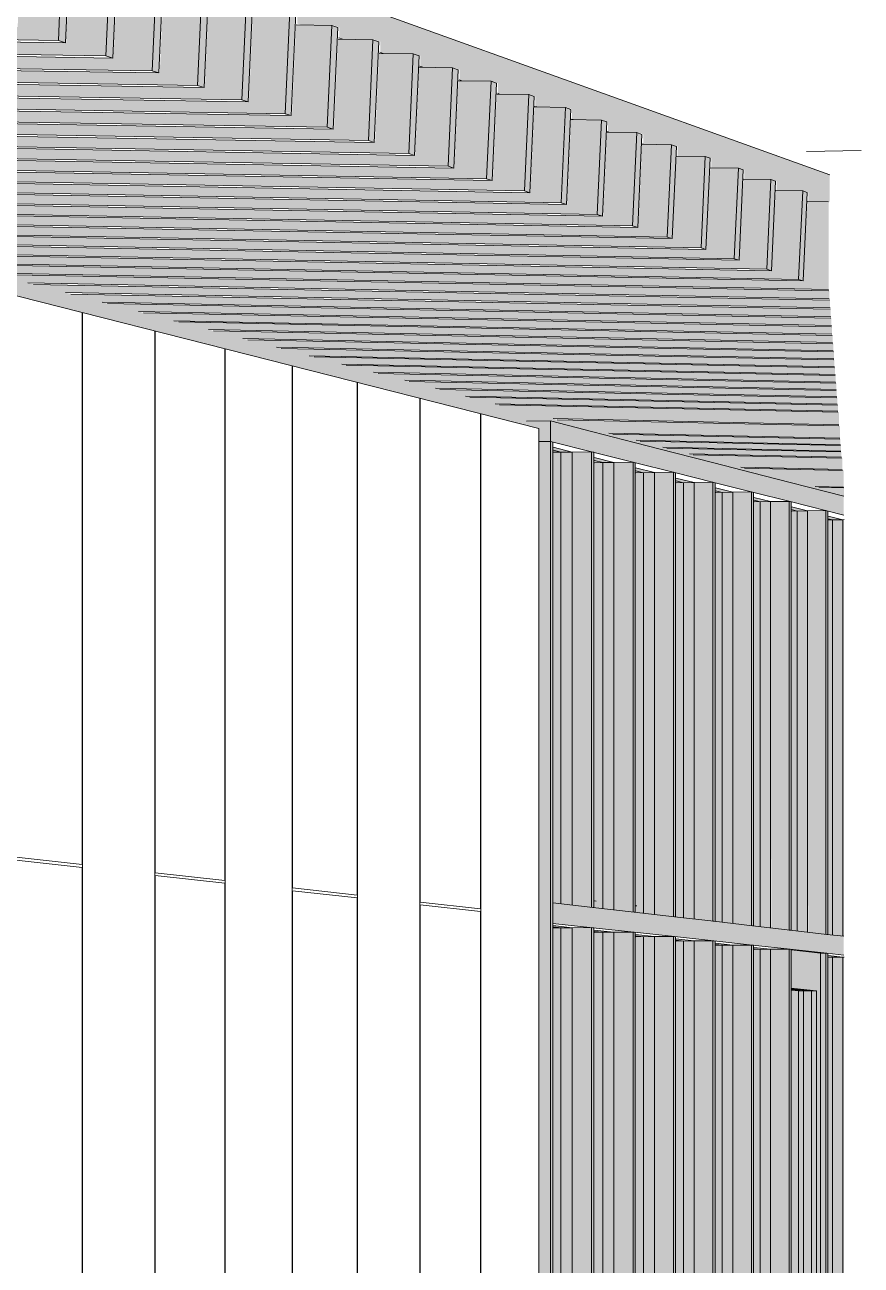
# Model space of a CAD drawing. Header units: inches. Extents: x 30681 to 92461, y -36095 to 66.
# Drawn here: x 30682.3444 to 30682.384, y 60.0014 to 60.0601 of the extents above; entities that cross this region are included whole.
import ezdxf

# ---------------------------------------------------------------- set-up
doc = ezdxf.new("R2010")
doc.units = ezdxf.units.IN
doc.header["$MEASUREMENT"] = 0
for name, color, linetype, lineweight in [('A-CLNG', 13, 'Continuous', 13), ('A-DOOR', 31, 'Continuous', 13), ('A-GLAZ-CURT', 52, 'Continuous', 9), ('A-GLAZ-CWMG', 51, 'Continuous', 9), ('A-ROOF', 132, 'Continuous', 13), ('A-WALL-PATT', 111, 'Continuous', 13), ('L-SITE-WALL', 31, 'Continuous', 13), ('S-BEAM', 12, 'Continuous', 9)]:
    doc.layers.add(name, color=color, linetype=linetype, lineweight=lineweight)

# ---------------------------------------------------------------- blocks, each defined once
blk = doc.blocks.new('FP_4-Entrance - Clinic')
at = {"layer": 'A-WALL-PATT', "lineweight": 9}
for p, q in [((30682.347095, 60.020345), (30682.347095, 60.046503)), ((30682.347113, 59.993634), (30682.347113, 60.046498)), ((30682.350535, 59.993753), (30682.350535, 60.045628)), ((30682.350553, 60.01996), (30682.350553, 60.045623)), ((30682.353849, 60.019593), (30682.353849, 60.044785)), ((30682.353866, 59.993869), (30682.353866, 60.04478)), ((30682.357042, 59.99398), (30682.357042, 60.043972)), ((30682.357059, 60.019236), (30682.357059, 60.043968)), ((30682.360122, 60.018895), (30682.360122, 60.043189)), ((30682.360138, 59.994088), (30682.360138, 60.043185)), ((30682.363094, 59.994191), (30682.363094, 60.042433)), ((30682.363109, 60.018563), (30682.363109, 60.042429)), ((30682.365964, 60.018245), (30682.365964, 60.041703)), ((30682.365978, 59.994291), (30682.365978, 60.041699)), ((30682.347095, 60.020345), (30682.343538, 60.020741)), ((30682.347095, 60.020207), (30682.343538, 60.0206)), ((30682.347095, 59.966922), (30682.347095, 60.020207)), ((30682.353849, 60.019593), (30682.350553, 60.01996)), ((30682.350553, 59.967548), (30682.350553, 60.019824)), ((30682.353849, 60.01946), (30682.350553, 60.019824)), ((30682.353849, 59.968144), (30682.353849, 60.01946)), ((30682.360122, 60.018895), (30682.357059, 60.019236)), ((30682.357059, 59.968725), (30682.357059, 60.019105)), ((30682.360122, 60.018767), (30682.357059, 60.019105)), ((30682.360122, 59.969279), (30682.360122, 60.018767)), ((30682.365964, 60.018245), (30682.363109, 60.018563)), ((30682.363109, 59.96982), (30682.363109, 60.018437)), ((30682.365964, 60.018121), (30682.363109, 60.018437)), ((30682.365964, 59.970336), (30682.365964, 60.018121))]:
    blk.add_line(p, q, dxfattribs=at)

msp = doc.modelspace()

# ---------------------------------------------------------------- hatches: boundary and pattern name
at = {"layer": 'A-CLNG'}
msp.add_hatch(color=256, dxfattribs=at).paths.add_polyline_path([(30682.383194, 60.037793), (30682.383194, 60.038193), (30682.381989, 60.038219), (30682.381823, 60.038262), (30682.381823, 60.039056), (30682.378477, 60.039127), (30682.378303, 60.039172), (30682.378303, 60.039708), (30682.376042, 60.039756), (30682.375862, 60.039822), (30682.375862, 60.040056), (30682.374795, 60.040078), (30682.374612, 60.040125), (30682.374612, 60.040383), (30682.373527, 60.040406), (30682.373342, 60.040454), (30682.373342, 60.040716), (30682.372239, 60.040739), (30682.37205, 60.040787), (30682.37205, 60.041371), (30682.369594, 60.041422), (30682.369402, 60.041472), (30682.369402, 60.042076), (30682.366865, 60.042127), (30682.366663, 60.042179), (30682.366663, 60.042465), (30682.365408, 60.042504), (30682.365259, 60.042542), (30682.365259, 60.042833), (30682.364039, 60.042857), (30682.36383, 60.042911), (30682.36383, 60.043208), (30682.362588, 60.043232), (30682.362376, 60.043294), (30682.362376, 60.043589), (30682.361113, 60.043613), (30682.360896, 60.043689), (30682.360896, 60.043977), (30682.35961, 60.044001), (30682.35939, 60.044091), (30682.35939, 60.044371), (30682.358081, 60.044397), (30682.357857, 60.044454), (30682.357857, 60.044773), (30682.356522, 60.044799), (30682.356296, 60.044858), (30682.356296, 60.045183), (30682.354939, 60.045208), (30682.354707, 60.045268), (30682.354707, 60.0456), (30682.353324, 60.045626), (30682.353088, 60.045687), (30682.353088, 60.046024), (30682.35168, 60.046051), (30682.351439, 60.046113), (30682.351439, 60.046457), (30682.350004, 60.046483), (30682.349759, 60.046547), (30682.349759, 60.046898), (30682.348297, 60.046925), (30682.348046, 60.046989), (30682.348046, 60.047347), (30682.346557, 60.047374), (30682.346302, 60.04744), (30682.346302, 60.047805), (30682.344783, 60.047832), (30682.344523, 60.0479), (30682.344523, 60.048272), (30682.342975, 60.0483), (30682.342709, 60.048368), (30682.342709, 60.048748), (30682.34113, 60.048776), (30682.34086, 60.048846), (30682.34086, 60.049234), (30682.33925, 60.049262), (30682.338974, 60.049333), (30682.338974, 60.04973), (30682.337331, 60.049758), (30682.337049, 60.049831), (30682.337049, 60.050235), (30682.335373, 60.050264), (30682.335086, 60.050338), (30682.335086, 60.050751), (30682.333375, 60.05078), (30682.333082, 60.050856), (30682.333082, 60.051278), (30682.331336, 60.051307), (30682.331036, 60.051384), (30682.331036, 60.051816), (30682.329254, 60.051845), (30682.328948, 60.051924), (30682.328948, 60.052365), (30682.327108, 60.052399), (30682.326815, 60.052475), (30682.326815, 60.052926), (30682.324956, 60.052955), (30682.324637, 60.053038), (30682.324637, 60.053499), (30682.322737, 60.053529), (30682.322411, 60.053613), (30682.322411, 60.054084), (30682.320469, 60.054115), (30682.320136, 60.054201), (30682.320136, 60.054683), (30682.318152, 60.054713), (30682.317811, 60.054801), (30682.317811, 60.055295), (30682.315782, 60.055326), (30682.315434, 60.055415), (30682.315434, 60.055921), (30682.313359, 60.055952), (30682.313003, 60.056044), (30682.313003, 60.056561), (30682.310877, 60.056593), (30682.310516, 60.056686), (30682.310516, 60.057216), (30682.308258, 60.05727), (30682.307972, 60.057344), (30682.307972, 60.057887), (30682.305749, 60.057918), (30682.305368, 60.058016), (30682.305368, 60.058573), (30682.303092, 60.058604), (30682.302702, 60.058705), (30682.302702, 60.059276), (30682.300372, 60.059307), (30682.299972, 60.059411), (30682.299972, 60.059996), (30682.297585, 60.060027), (30682.297175, 60.060146), (30682.297175, 60.060734), (30682.29473, 60.060765), (30682.29431, 60.060873), (30682.29431, 60.06149), (30682.291804, 60.061521), (30682.291373, 60.061632), (30682.291373, 60.062265), (30682.288804, 60.062296), (30682.288362, 60.06241), (30682.288362, 60.06306), (30682.285609, 60.063121), (30682.285274, 60.063208), (30682.285274, 60.063875), (30682.282571, 60.063906), (30682.282106, 60.064051), (30682.282106, 60.064712), (30682.279332, 60.064743), (30682.278856, 60.064866), (30682.278856, 60.065571), (30682.276008, 60.065602), (30682.275518, 60.065729), (30682.275518, 60.066454), (30682.272594, 60.066484), (30682.272091, 60.066614), (30682.272091, 60.06736), (30682.269087, 60.06739), (30682.26857, 60.067524), (30682.26857, 60.068292), (30682.265483, 60.068322), (30682.264951, 60.068459), (30682.264951, 60.069249), (30682.261981, 60.069277), (30682.261981, 60.069015), (30682.273103, 60.06615), (30682.273103, 60.065297), (30682.323858, 60.052394), (30682.323858, 60.052673), (30682.3253, 60.052705), (30682.328382, 60.051911), (30682.328382, 60.051267), (30682.368151, 60.04115), (30682.368151, 60.041351), (30682.369402, 60.041345), (30682.38239, 60.037999)], flags=0)
at = {"layer": 'A-DOOR'}
for points in [[(30682.380685, 59.973744), (30682.382077, 59.973995), (30682.382077, 60.016144), (30682.380685, 60.016297), (30682.380685, 60.014486), (30682.381887, 60.014369), (30682.381887, 59.975752), (30682.380685, 59.975555), (30682.380685, 59.973766)], [(30682.38164, 59.975754), (30682.38164, 60.014368), (30682.381024, 60.014364), (30682.381024, 59.97576)], [(30682.381887, 59.975752), (30682.381887, 60.014369), (30682.38164, 60.014364), (30682.38164, 59.975754)]]:
    msp.add_hatch(color=256, dxfattribs=at).paths.add_polyline_path(points, flags=0)
at = {"layer": 'A-DOOR', "transparency": 33554496}
msp.add_hatch(color=256, dxfattribs=at).paths.add_polyline_path([(30682.38069, 59.975599), (30682.38164, 59.975754), (30682.381626, 60.014369), (30682.38069, 60.01446), (30682.38069, 59.975753)], flags=0)
at = {"layer": 'A-GLAZ-CURT', "transparency": 33554458}
for points in [[(30682.370304, 60.018433), (30682.370303, 60.03989), (30682.369413, 60.040113), (30682.369413, 60.018536), (30682.369849, 60.018486)], [(30682.372279, 60.018205), (30682.372277, 60.039397), (30682.371353, 60.039628), (30682.371353, 60.018312), (30682.371498, 60.018296)], [(30682.374205, 60.017983), (30682.374204, 60.038915), (30682.373314, 60.039137), (30682.373314, 60.018086), (30682.373456, 60.018069)], [(30682.376085, 60.017766), (30682.376084, 60.038445), (30682.375227, 60.038659), (30682.375227, 60.017865), (30682.375366, 60.017849)], [(30682.37792, 60.017554), (30682.377919, 60.037987), (30682.377094, 60.038193), (30682.377094, 60.017649), (30682.377229, 60.017634)], [(30682.379712, 60.017347), (30682.379711, 60.037539), (30682.378917, 60.037737), (30682.378917, 60.017439), (30682.379049, 60.017424)], [(30682.381462, 60.017145), (30682.381461, 60.037101), (30682.380696, 60.037292), (30682.380696, 60.017233), (30682.380825, 60.017218)], [(30682.383125, 60.016953), (30682.383125, 60.036685), (30682.382434, 60.036858), (30682.382434, 60.017033), (30682.38256, 60.017018)], [(30682.369413, 59.971885), (30682.370304, 59.972041), (30682.370303, 60.017354), (30682.369413, 60.017451), (30682.369413, 59.972042)], [(30682.371353, 59.972225), (30682.372279, 59.972387), (30682.372277, 60.017139), (30682.371353, 60.01724), (30682.371353, 59.972387)], [(30682.373314, 59.972568), (30682.374205, 59.972724), (30682.374204, 60.01693), (30682.373314, 60.017027), (30682.373314, 59.972725)], [(30682.375227, 59.972903), (30682.376085, 59.973054), (30682.376084, 60.016725), (30682.375227, 60.016819), (30682.375227, 59.973054)], [(30682.377094, 59.97323), (30682.37792, 59.973375), (30682.377919, 60.016526), (30682.377094, 60.016616), (30682.377094, 59.973376)], [(30682.378917, 59.97355), (30682.379712, 59.973689), (30682.379711, 60.016331), (30682.378917, 60.016404), (30682.378917, 59.973689)], [(30682.382434, 59.974166), (30682.383125, 59.974295), (30682.383125, 60.01596), (30682.382434, 60.016035), (30682.382434, 59.974295)]]:
    msp.add_hatch(color=256, dxfattribs=at).paths.add_polyline_path(points, flags=0)
at = {"layer": 'A-GLAZ-CWMG'}
for points in [[(30682.368736, 60.040384), (30682.369283, 60.040393), (30682.369283, 60.041369), (30682.368151, 60.041351), (30682.368151, 60.04115), (30682.368736, 60.040998), (30682.368736, 60.040563)], [(30682.371282, 60.03989), (30682.371282, 60.040854), (30682.369283, 60.041369), (30682.369283, 60.040393), (30682.370526, 60.04008)], [(30682.373244, 60.039397), (30682.373244, 60.040349), (30682.371282, 60.040854), (30682.371282, 60.03989), (30682.373157, 60.039418)], [(30682.368736, 60.018057), (30682.369283, 60.018061), (30682.369283, 60.040393), (30682.368736, 60.040384), (30682.368736, 60.018749)], [(30682.369396, 60.018048), (30682.369396, 60.040364), (30682.369283, 60.040393), (30682.369283, 60.018061)], [(30682.375159, 60.038915), (30682.375159, 60.039856), (30682.373244, 60.040349), (30682.373244, 60.039397), (30682.374279, 60.039136)], [(30682.370304, 60.018433), (30682.370304, 60.03989), (30682.369428, 60.039876), (30682.369428, 60.018537), (30682.369857, 60.018486)], [(30682.371227, 60.018324), (30682.371227, 60.039904), (30682.370304, 60.03989), (30682.370335, 60.01843)], [(30682.371337, 60.018312), (30682.371337, 60.039876), (30682.371227, 60.039904), (30682.371227, 60.018324)], [(30682.377027, 60.038445), (30682.377027, 60.039374), (30682.375159, 60.039856), (30682.375159, 60.038915)], [(30682.372279, 60.018205), (30682.372279, 60.039396), (30682.371369, 60.039354), (30682.371373, 60.018313), (30682.371634, 60.018282)], [(30682.373191, 60.018098), (30682.373191, 60.03941), (30682.372279, 60.039396), (30682.372309, 60.018202)], [(30682.373298, 60.018085), (30682.373298, 60.039383), (30682.373191, 60.03941), (30682.373191, 60.018098)], [(30682.374205, 60.017983), (30682.374205, 60.038915), (30682.37333, 60.038902), (30682.37333, 60.018086), (30682.373568, 60.018058)], [(30682.375107, 60.017876), (30682.375107, 60.038928), (30682.374205, 60.038915), (30682.374236, 60.017979), (30682.374293, 60.017973)], [(30682.375211, 60.017864), (30682.375211, 60.038902), (30682.375107, 60.038928), (30682.375107, 60.017876)], [(30682.378851, 60.037987), (30682.378851, 60.038905), (30682.377027, 60.039359), (30682.377027, 60.038445), (30682.378726, 60.038018)], [(30682.380632, 60.037539), (30682.380632, 60.038446), (30682.378851, 60.038905), (30682.378851, 60.037987), (30682.379369, 60.037856)], [(30682.376085, 60.017766), (30682.376085, 60.038445), (30682.375243, 60.038432), (30682.375243, 60.017865), (30682.375455, 60.01784)], [(30682.376976, 60.017661), (30682.376976, 60.038458), (30682.376085, 60.038445), (30682.376115, 60.017762)], [(30682.377078, 60.017649), (30682.377078, 60.038432), (30682.376976, 60.038458), (30682.376976, 60.017661)], [(30682.382371, 60.037101), (30682.382371, 60.037998), (30682.380632, 60.038446), (30682.380632, 60.037539)], [(30682.37792, 60.017554), (30682.37792, 60.037986), (30682.377109, 60.037974), (30682.377109, 60.01765), (30682.377297, 60.017628)], [(30682.378801, 60.01745), (30682.378801, 60.037999), (30682.37792, 60.037986), (30682.37795, 60.01755), (30682.378727, 60.017459)], [(30682.378901, 60.017438), (30682.378901, 60.037974), (30682.378801, 60.037999), (30682.378801, 60.01745)], [(30682.383175, 60.036899), (30682.383175, 60.037791), (30682.382371, 60.037998), (30682.382371, 60.037101), (30682.382865, 60.036977)], [(30682.379712, 60.017347), (30682.379712, 60.037538), (30682.378931, 60.037527), (30682.378931, 60.017439), (30682.379096, 60.01742)], [(30682.380583, 60.017244), (30682.380583, 60.037551), (30682.379712, 60.037538), (30682.379741, 60.017343)], [(30682.380681, 60.017233), (30682.380681, 60.037527), (30682.380583, 60.037551), (30682.380583, 60.017244)], [(30682.381462, 60.017145), (30682.381462, 60.037101), (30682.38071, 60.03709), (30682.38071, 60.017234), (30682.380852, 60.017217)], [(30682.382324, 60.017043), (30682.382324, 60.037113), (30682.381462, 60.037101), (30682.381491, 60.017141)], [(30682.382419, 60.017032), (30682.382419, 60.03709), (30682.382324, 60.037113), (30682.382324, 60.017043)], [(30682.383125, 60.016953), (30682.383125, 60.036685), (30682.382447, 60.036674), (30682.382447, 60.017033), (30682.382522, 60.017024)], [(30682.383189, 60.016945), (30682.383189, 60.036686), (30682.383125, 60.036674), (30682.383154, 60.016949)], [(30682.371282, 60.017354), (30682.371282, 60.018318), (30682.369396, 60.018536), (30682.369396, 60.01756), (30682.369832, 60.017513)], [(30682.373244, 60.017139), (30682.373244, 60.018091), (30682.371282, 60.018318), (30682.371282, 60.017354)], [(30682.369283, 59.971689), (30682.369283, 60.018061), (30682.368736, 60.018057), (30682.368736, 59.971695), (30682.36895, 59.971692)], [(30682.369283, 59.971689), (30682.369396, 59.971708), (30682.369396, 60.018048), (30682.369283, 60.018061), (30682.369283, 59.973776)], [(30682.375159, 60.01693), (30682.375159, 60.01787), (30682.373244, 60.018091), (30682.373244, 60.017139), (30682.374279, 60.017026)], [(30682.377027, 60.016725), (30682.377027, 60.017655), (30682.375159, 60.01787), (30682.375159, 60.01693)], [(30682.370304, 59.972041), (30682.370304, 60.017354), (30682.369428, 60.017348), (30682.369428, 59.972051)], [(30682.371227, 59.972031), (30682.371227, 60.01736), (30682.370304, 60.017354), (30682.370332, 59.972041), (30682.370897, 59.972035)], [(30682.371227, 59.972031), (30682.371337, 59.97205), (30682.371337, 60.017348), (30682.371227, 60.01736), (30682.371227, 59.973774)], [(30682.372279, 59.972387), (30682.372279, 60.017139), (30682.371369, 60.017133), (30682.371369, 59.972397)], [(30682.373191, 59.972377), (30682.373191, 60.017145), (30682.372279, 60.017139), (30682.372306, 59.972387), (30682.372865, 59.972381)], [(30682.373191, 59.972377), (30682.373298, 59.972396), (30682.373298, 60.017133), (30682.373191, 60.017145), (30682.373191, 59.973772)], [(30682.378851, 60.016526), (30682.378851, 60.017444), (30682.377027, 60.017655), (30682.377027, 60.016725), (30682.378726, 60.01654)], [(30682.380632, 60.016331), (30682.380632, 60.017238), (30682.378851, 60.017444), (30682.378851, 60.016526), (30682.379966, 60.016404)], [(30682.382371, 60.016141), (30682.382371, 60.017038), (30682.380632, 60.017238), (30682.380632, 60.016331)], [(30682.374205, 59.972724), (30682.374205, 60.01693), (30682.37333, 60.016924), (30682.37333, 59.972734)], [(30682.375107, 59.972715), (30682.375107, 60.016936), (30682.374205, 60.01693), (30682.374232, 59.972724), (30682.374785, 59.972718)], [(30682.375107, 59.972715), (30682.375211, 59.972733), (30682.375211, 60.016924), (30682.375107, 60.016936), (30682.375107, 59.973771)], [(30682.376085, 59.973054), (30682.376085, 60.016725), (30682.375243, 60.01672), (30682.375243, 59.973062)], [(30682.376976, 59.973044), (30682.376976, 60.016731), (30682.376085, 60.016725), (30682.376112, 59.973053), (30682.376658, 59.973048)], [(30682.376976, 59.973044), (30682.377078, 59.973062), (30682.377078, 60.01672), (30682.376976, 60.016731), (30682.376976, 59.973769)], [(30682.383175, 60.016053), (30682.383175, 60.016945), (30682.382371, 60.017038), (30682.382371, 60.016141)], [(30682.37792, 59.973375), (30682.37792, 60.016526), (30682.377109, 60.016521), (30682.377109, 59.973384)], [(30682.378801, 59.973366), (30682.378801, 60.016531), (30682.37792, 60.016526), (30682.377946, 59.973375), (30682.378487, 59.973369)], [(30682.378801, 59.973366), (30682.378901, 59.973384), (30682.378901, 60.01652), (30682.378801, 60.016531), (30682.378801, 59.973768)], [(30682.379712, 59.973689), (30682.379712, 60.016331), (30682.378931, 60.016326), (30682.378931, 59.973697)], [(30682.380583, 59.97368), (30682.380583, 60.016336), (30682.379712, 60.016331), (30682.379738, 59.973689), (30682.380272, 59.973683)], [(30682.380583, 59.97368), (30682.380681, 59.973697), (30682.380681, 60.016326), (30682.380583, 60.016336), (30682.380583, 59.973767)], [(30682.382077, 59.973989), (30682.382324, 59.973995), (30682.382324, 60.016144), (30682.382077, 60.016141), (30682.382077, 59.973995), (30682.38211, 59.973995)], [(30682.382324, 59.973987), (30682.382419, 59.974004), (30682.382419, 60.016136), (30682.382324, 60.016146), (30682.382324, 59.986885)], [(30682.38071, 59.975707), (30682.381028, 59.97576), (30682.381028, 60.014364), (30682.38071, 60.014364), (30682.38071, 59.975752)]]:
    msp.add_hatch(color=256, dxfattribs=at).paths.add_polyline_path(points, flags=0)
at = {"layer": 'A-ROOF'}
msp.add_hatch(color=256, dxfattribs=at).paths.add_polyline_path([(30682.38251, 60.051754), (30682.38251, 60.053022), (30682.310334, 60.078985), (30682.310334, 60.076567), (30682.312285, 60.075887), (30682.314165, 60.075876), (30682.31462, 60.075716), (30682.31462, 60.075072), (30682.315408, 60.074798), (30682.317263, 60.074786), (30682.317705, 60.074631), (30682.317705, 60.073997), (30682.318442, 60.07374), (30682.320273, 60.073728), (30682.320703, 60.073577), (30682.320703, 60.072951), (30682.321391, 60.072711), (30682.3232, 60.072699), (30682.323617, 60.072552), (30682.323617, 60.071935), (30682.32426, 60.071711), (30682.326045, 60.071698), (30682.326452, 60.071555), (30682.326452, 60.070947), (30682.32705, 60.070738), (30682.328814, 60.070724), (30682.329209, 60.070585), (30682.329209, 60.069985), (30682.329766, 60.069791), (30682.331508, 60.069777), (30682.331893, 60.069641), (30682.331893, 60.069049), (30682.33241, 60.068869), (30682.334131, 60.068854), (30682.334506, 60.068722), (30682.334506, 60.068138), (30682.334985, 60.067971), (30682.336686, 60.067956), (30682.337051, 60.067827), (30682.337051, 60.067251), (30682.337494, 60.067096), (30682.339174, 60.067081), (30682.33953, 60.066955), (30682.33953, 60.066386), (30682.339939, 60.066244), (30682.3416, 60.066228), (30682.341946, 60.066106), (30682.341946, 60.065544), (30682.342323, 60.065412), (30682.343964, 60.065396), (30682.344302, 60.065277), (30682.344302, 60.064722), (30682.344647, 60.064602), (30682.34627, 60.064585), (30682.3466, 60.064469), (30682.3466, 60.063921), (30682.346915, 60.063811), (30682.348519, 60.063794), (30682.348841, 60.063681), (30682.348841, 60.063139), (30682.349128, 60.063039), (30682.350714, 60.063022), (30682.351028, 60.062912), (30682.351028, 60.062377), (30682.351288, 60.062286), (30682.352857, 60.062269), (30682.353163, 60.062161), (30682.353163, 60.061632), (30682.353397, 60.061551), (30682.354949, 60.061533), (30682.355248, 60.061428), (30682.355248, 60.060905), (30682.355457, 60.060833), (30682.356992, 60.060814), (30682.357284, 60.060711), (30682.357284, 60.060195), (30682.357469, 60.060131), (30682.358988, 60.060112), (30682.359273, 60.060012), (30682.359273, 60.059502), (30682.359435, 60.059445), (30682.360938, 60.059427), (30682.361217, 60.059328), (30682.361217, 60.058824), (30682.361358, 60.058775), (30682.362844, 60.058756), (30682.363117, 60.05866), (30682.363117, 60.058161), (30682.363237, 60.05812), (30682.364708, 60.058101), (30682.364975, 60.058007), (30682.364975, 60.057514), (30682.365074, 60.057479), (30682.366531, 60.05746), (30682.366792, 60.057368), (30682.366792, 60.05688), (30682.366872, 60.056852), (30682.368313, 60.056833), (30682.368569, 60.056743), (30682.368569, 60.05626), (30682.368631, 60.056239), (30682.370058, 60.056219), (30682.370308, 60.056131), (30682.370308, 60.055654), (30682.370352, 60.055639), (30682.371765, 60.055619), (30682.372009, 60.055533), (30682.372009, 60.055061), (30682.372037, 60.055051), (30682.373436, 60.055031), (30682.373675, 60.054947), (30682.373675, 60.05448), (30682.373687, 60.054476), (30682.375072, 60.054456), (30682.375306, 60.054373), (30682.375306, 60.053912), (30682.376674, 60.053892), (30682.376904, 60.053811), (30682.376904, 60.05336), (30682.378244, 60.05334), (30682.378469, 60.053261), (30682.378469, 60.052819), (30682.379781, 60.0528), (30682.380002, 60.052722), (30682.380002, 60.052289), (30682.381288, 60.05227), (30682.381504, 60.052194), (30682.381504, 60.05177), (30682.381661, 60.051767)], flags=0)
at = {"layer": 'L-SITE-WALL'}
for points in [[(30682.383127, 59.974304), (30682.383127, 60.01596), (30682.382449, 60.015952), (30682.382449, 59.974311)], [(30682.383191, 59.974304), (30682.383191, 60.01596), (30682.383127, 60.015952), (30682.383127, 59.974304)]]:
    msp.add_hatch(color=256, dxfattribs=at).paths.add_polyline_path(points, flags=0)
at = {"layer": 'S-BEAM'}
for points in [[(30682.345968, 60.059387), (30682.346202, 60.064577), (30682.344246, 60.064603), (30682.34404, 60.060028), (30682.297175, 60.060734), (30682.297175, 60.060133), (30682.344277, 60.059413)], [(30682.346298, 60.05928), (30682.346532, 60.064461), (30682.346202, 60.064577), (30682.345968, 60.059387)], [(30682.34822, 60.05866), (30682.348452, 60.063786), (30682.346544, 60.063812), (30682.34634, 60.059285), (30682.299972, 60.059996), (30682.299972, 60.059411), (30682.346815, 60.058681)], [(30682.348543, 60.058556), (30682.348774, 60.063673), (30682.348452, 60.063786), (30682.34822, 60.05866)], [(30682.350419, 60.05795), (30682.350647, 60.063014), (30682.348786, 60.06304), (30682.348584, 60.05856), (30682.302702, 60.059276), (30682.302702, 60.058705), (30682.348815, 60.057975)], [(30682.350733, 60.057848), (30682.350961, 60.062904), (30682.350647, 60.063014), (30682.350419, 60.05795)], [(30682.352564, 60.057257), (30682.35279, 60.062261), (30682.350974, 60.062286), (30682.350773, 60.057853), (30682.305368, 60.058573), (30682.305368, 60.058016), (30682.351002, 60.057282)], [(30682.352871, 60.057158), (30682.353097, 60.062153), (30682.35279, 60.062261), (30682.352564, 60.057257)], [(30682.354659, 60.056581), (30682.354883, 60.061525), (30682.353109, 60.061551), (30682.352911, 60.057162), (30682.307972, 60.057865), (30682.307972, 60.057344), (30682.353136, 60.056606)], [(30682.354959, 60.056484), (30682.355182, 60.06142), (30682.354883, 60.061525), (30682.354659, 60.056581)], [(30682.356705, 60.05592), (30682.356926, 60.060807), (30682.355194, 60.060832), (30682.354998, 60.056488), (30682.310516, 60.057216), (30682.310516, 60.056686), (30682.355221, 60.055945)], [(30682.356998, 60.055826), (30682.357219, 60.060704), (30682.356926, 60.060807), (30682.356705, 60.05592)], [(30682.358704, 60.055275), (30682.358922, 60.060105), (30682.35723, 60.06013), (30682.357036, 60.05583), (30682.313003, 60.056561), (30682.313003, 60.056044), (30682.357257, 60.055299)], [(30682.35899, 60.055183), (30682.359208, 60.060005), (30682.358922, 60.060105), (30682.358704, 60.055275)], [(30682.360657, 60.054645), (30682.360873, 60.059419), (30682.35922, 60.059445), (30682.359027, 60.055187), (30682.315434, 60.055921), (30682.315434, 60.055415), (30682.359245, 60.054669)], [(30682.360936, 60.054554), (30682.361153, 60.059321), (30682.360873, 60.059419), (30682.360657, 60.054645)], [(30682.362566, 60.054028), (30682.36278, 60.058749), (30682.361164, 60.058774), (30682.360973, 60.054558), (30682.317811, 60.05529), (30682.317811, 60.054801), (30682.361189, 60.054052)], [(30682.362839, 60.05394), (30682.363053, 60.058653), (30682.36278, 60.058749), (30682.362566, 60.054028)], [(30682.364432, 60.053426), (30682.364644, 60.058094), (30682.363064, 60.058119), (30682.362875, 60.053943), (30682.320136, 60.054659), (30682.320136, 60.054201), (30682.363089, 60.053449)], [(30682.3647, 60.053339), (30682.364911, 60.058), (30682.364644, 60.058094), (30682.364432, 60.053426), (30682.364608, 60.053369)], [(30682.366258, 60.052836), (30682.366467, 60.057453), (30682.364922, 60.057478), (30682.364735, 60.053343), (30682.322411, 60.054084), (30682.322411, 60.053613), (30682.364946, 60.05286)], [(30682.366519, 60.052752), (30682.366729, 60.057361), (30682.366467, 60.057453), (30682.366258, 60.052836)], [(30682.368043, 60.05226), (30682.368251, 60.056826), (30682.36674, 60.056851), (30682.366554, 60.052755), (30682.324637, 60.053499), (30682.324637, 60.053038), (30682.364685, 60.05232)], [(30682.368299, 60.052177), (30682.368506, 60.056736), (30682.368251, 60.056826), (30682.368043, 60.05226)], [(30682.36979, 60.051696), (30682.369996, 60.056213), (30682.368517, 60.056237), (30682.368333, 60.05218), (30682.326815, 60.052926), (30682.326815, 60.052475), (30682.36854, 60.051718)], [(30682.37004, 60.051615), (30682.370246, 60.056125), (30682.369996, 60.056213), (30682.36979, 60.051696)], [(30682.3715, 60.051144), (30682.371703, 60.055613), (30682.370256, 60.055637), (30682.370073, 60.051618), (30682.328948, 60.052365), (30682.328948, 60.051924), (30682.370279, 60.051166)], [(30682.371745, 60.051065), (30682.371948, 60.055527), (30682.371703, 60.055613), (30682.3715, 60.051144)], [(30682.373173, 60.050604), (30682.373375, 60.055025), (30682.371958, 60.055049), (30682.371777, 60.051068), (30682.331036, 60.051816), (30682.331036, 60.051384), (30682.37198, 60.050626)], [(30682.373413, 60.050526), (30682.373614, 60.054941), (30682.373375, 60.055025), (30682.373173, 60.050604)], [(30682.374812, 60.050075), (30682.375011, 60.05445), (30682.373625, 60.054473), (30682.373445, 60.050529), (30682.333082, 60.051278), (30682.333082, 60.050856), (30682.373558, 60.050098)], [(30682.375047, 60.049999), (30682.375246, 60.054367), (30682.375011, 60.05445), (30682.374812, 60.050075)], [(30682.376416, 60.049557), (30682.376614, 60.053886), (30682.375256, 60.05391), (30682.375048, 60.050002), (30682.335086, 60.050751), (30682.335086, 60.050338), (30682.375277, 60.049578)], [(30682.376646, 60.049482), (30682.376844, 60.053806), (30682.376614, 60.053886), (30682.376416, 60.049557)], [(30682.377988, 60.049049), (30682.378184, 60.053335), (30682.376854, 60.053358), (30682.37665, 60.049486), (30682.337049, 60.050235), (30682.337049, 60.049831), (30682.376874, 60.04907)], [(30682.378213, 60.048976), (30682.378409, 60.053255), (30682.378184, 60.053335), (30682.377988, 60.049049)], [(30682.379528, 60.048552), (30682.379722, 60.052794), (30682.378419, 60.052817), (30682.378219, 60.048979), (30682.338974, 60.04973), (30682.338974, 60.049333), (30682.378439, 60.048573)], [(30682.379749, 60.048481), (30682.379942, 60.052716), (30682.379722, 60.052794), (30682.379528, 60.048552)], [(30682.381037, 60.048065), (30682.381229, 60.052264), (30682.379952, 60.052287), (30682.379756, 60.048484), (30682.34086, 60.049234), (30682.34086, 60.048846), (30682.379972, 60.048085)], [(30682.381253, 60.047995), (30682.381445, 60.052188), (30682.381229, 60.052264), (30682.381037, 60.048065)], [(30682.382458, 60.047588), (30682.382458, 60.051749), (30682.381455, 60.051767), (30682.381263, 60.047998), (30682.342709, 60.048748), (30682.342709, 60.048368), (30682.381474, 60.047608)], [(30682.382491, 60.047148), (30682.382491, 60.047526), (30682.344523, 60.048272), (30682.344523, 60.0479), (30682.381661, 60.047165)], [(30682.382524, 60.046717), (30682.382524, 60.047088), (30682.346302, 60.047805), (30682.346302, 60.04744), (30682.381329, 60.046741)], [(30682.382556, 60.046295), (30682.382556, 60.046658), (30682.348046, 60.047347), (30682.348046, 60.046989), (30682.381361, 60.046319)], [(30682.382587, 60.045881), (30682.382587, 60.046237), (30682.349759, 60.046898), (30682.349759, 60.046547), (30682.381392, 60.045905)], [(30682.382618, 60.045476), (30682.382618, 60.045824), (30682.351439, 60.046457), (30682.351439, 60.046113), (30682.373891, 60.045654)], [(30682.382648, 60.045078), (30682.382648, 60.04542), (30682.353088, 60.046024), (30682.353088, 60.045687), (30682.37392, 60.045258)], [(30682.382678, 60.044688), (30682.382678, 60.045023), (30682.354707, 60.0456), (30682.354707, 60.045268), (30682.374754, 60.044853)], [(30682.382707, 60.044306), (30682.382707, 60.044635), (30682.356296, 60.045183), (30682.356296, 60.044858), (30682.376464, 60.044437)], [(30682.382736, 60.043931), (30682.382736, 60.044253), (30682.357857, 60.044773), (30682.357857, 60.044454), (30682.378133, 60.044028)], [(30682.382764, 60.043564), (30682.382764, 60.043879), (30682.35939, 60.044371), (30682.35939, 60.044058), (30682.379764, 60.043627)], [(30682.382791, 60.043203), (30682.382791, 60.043513), (30682.360896, 60.043977), (30682.360896, 60.043669), (30682.381358, 60.043233)], [(30682.382818, 60.042849), (30682.382818, 60.043153), (30682.362376, 60.043589), (30682.362376, 60.043287), (30682.380295, 60.042903)], [(30682.382844, 60.042501), (30682.382844, 60.042799), (30682.36383, 60.043208), (30682.36383, 60.042911), (30682.381881, 60.042522)], [(30682.38287, 60.04216), (30682.38287, 60.042453), (30682.365259, 60.042833), (30682.365259, 60.042542), (30682.374138, 60.042349)], [(30682.382896, 60.041825), (30682.382896, 60.042112), (30682.366663, 60.042465), (30682.366663, 60.042179), (30682.374163, 60.042015)], [(30682.382945, 60.041172), (30682.382945, 60.04178), (30682.369402, 60.042076), (30682.369402, 60.041472), (30682.374212, 60.041365)], [(30682.382993, 60.040543), (30682.382993, 60.041129), (30682.37205, 60.041371), (30682.37205, 60.040787), (30682.374259, 60.040738)], [(30682.383017, 60.040237), (30682.383017, 60.0405), (30682.373342, 60.040716), (30682.373342, 60.040454), (30682.37444, 60.040429)], [(30682.383039, 60.039935), (30682.383039, 60.040194), (30682.374612, 60.040352), (30682.374612, 60.040125), (30682.375169, 60.040113)], [(30682.383062, 60.039639), (30682.383062, 60.039893), (30682.375862, 60.040056), (30682.375862, 60.039802), (30682.377134, 60.039774)], [(30682.383106, 60.039062), (30682.383106, 60.039599), (30682.378303, 60.039708), (30682.378303, 60.039172), (30682.379378, 60.039147)], [(30682.383169, 60.038231), (30682.383169, 60.039025), (30682.381823, 60.039056), (30682.381823, 60.038262), (30682.382874, 60.038238)]]:
    msp.add_hatch(color=256, dxfattribs=at).paths.add_polyline_path(points, flags=0)

# ---------------------------------------------------------------- linework, layer by layer
at = {"layer": 'A-DOOR'}
for p, q in [((30682.382077, 60.016144), (30682.380685, 60.016297)), ((30682.382077, 60.016144), (30682.382077, 59.973989)), ((30682.380685, 60.014486), (30682.381887, 60.014369)), ((30682.38164, 60.014368), (30682.38069, 60.01446)), ((30682.380696, 60.014421), (30682.381271, 60.014366)), ((30682.381024, 60.014364), (30682.380701, 60.014396)), ((30682.38164, 60.014368), (30682.381024, 60.014364)), ((30682.381024, 59.97576), (30682.381024, 60.014364)), ((30682.381271, 60.014366), (30682.38164, 60.014368)), ((30682.381271, 60.014366), (30682.381271, 59.975758)), ((30682.381887, 60.014369), (30682.38164, 60.014368)), ((30682.38164, 60.014368), (30682.38164, 59.975754)), ((30682.381887, 59.975752), (30682.381887, 60.014369))]:
    msp.add_line(p, q, dxfattribs=at)
at = {"layer": 'A-GLAZ-CURT'}
for p, q in [((30682.370304, 60.03989), (30682.369413, 60.040113)), ((30682.369422, 60.03997), (30682.369778, 60.039882)), ((30682.370304, 60.03989), (30682.369778, 60.039882)), ((30682.369778, 60.039882), (30682.369778, 60.018496)), ((30682.370304, 60.018433), (30682.370304, 60.03989)), ((30682.372279, 60.039396), (30682.371353, 60.039628)), ((30682.371362, 60.039487), (30682.371758, 60.039388)), ((30682.372279, 60.039396), (30682.371758, 60.039388)), ((30682.371758, 60.039388), (30682.371758, 60.018267)), ((30682.372279, 60.018205), (30682.372279, 60.039396)), ((30682.374205, 60.038915), (30682.373314, 60.039137)), ((30682.373324, 60.038998), (30682.373691, 60.038907)), ((30682.374205, 60.038915), (30682.373691, 60.038907)), ((30682.373691, 60.038907), (30682.373691, 60.018044)), ((30682.374205, 60.017983), (30682.374205, 60.038915)), ((30682.376085, 60.038445), (30682.375227, 60.038659)), ((30682.375237, 60.038522), (30682.375577, 60.038437)), ((30682.376085, 60.038445), (30682.375577, 60.038437)), ((30682.375577, 60.038437), (30682.375577, 60.017826)), ((30682.376085, 60.017766), (30682.376085, 60.038445)), ((30682.37792, 60.037986), (30682.377094, 60.038193)), ((30682.377104, 60.038057), (30682.377417, 60.037979)), ((30682.37792, 60.037986), (30682.377417, 60.037979)), ((30682.377417, 60.037979), (30682.377417, 60.017613)), ((30682.37792, 60.017554), (30682.37792, 60.037986)), ((30682.379712, 60.037538), (30682.378917, 60.037737)), ((30682.378926, 60.037603), (30682.379215, 60.037531)), ((30682.379712, 60.037538), (30682.379215, 60.037531)), ((30682.379215, 60.037531), (30682.379215, 60.017406)), ((30682.379712, 60.017347), (30682.379712, 60.037538)), ((30682.381462, 60.037101), (30682.380696, 60.037292)), ((30682.380705, 60.03716), (30682.38097, 60.037094)), ((30682.381462, 60.037101), (30682.38097, 60.037094)), ((30682.38097, 60.037094), (30682.38097, 60.017203)), ((30682.381462, 60.017145), (30682.381462, 60.037101)), ((30682.383125, 60.036685), (30682.382434, 60.036858)), ((30682.382443, 60.036727), (30682.382638, 60.036679)), ((30682.383125, 60.036685), (30682.382638, 60.036679)), ((30682.382638, 60.036679), (30682.382638, 60.01701)), ((30682.383125, 60.016953), (30682.383125, 60.036685)), ((30682.370304, 60.017354), (30682.369413, 60.017451)), ((30682.369422, 60.017389), (30682.369778, 60.01735)), ((30682.370304, 60.017354), (30682.369778, 60.01735)), ((30682.369778, 60.01735), (30682.369778, 59.972047)), ((30682.370304, 59.972041), (30682.370304, 60.017354)), ((30682.372279, 60.017139), (30682.371353, 60.01724)), ((30682.371362, 60.017179), (30682.371758, 60.017136)), ((30682.372279, 60.017139), (30682.371758, 60.017136)), ((30682.372279, 59.972387), (30682.372279, 60.017139)), ((30682.371758, 60.017136), (30682.371758, 59.972393)), ((30682.374205, 60.01693), (30682.373314, 60.017027)), ((30682.373324, 60.016966), (30682.373691, 60.016926)), ((30682.374205, 60.01693), (30682.373691, 60.016926)), ((30682.373691, 60.016926), (30682.373691, 59.97273)), ((30682.374205, 59.972724), (30682.374205, 60.01693)), ((30682.376085, 60.016725), (30682.375227, 60.016819)), ((30682.375237, 60.016759), (30682.375577, 60.016722)), ((30682.376085, 60.016725), (30682.375577, 60.016722)), ((30682.375577, 60.016722), (30682.375577, 59.973059)), ((30682.376085, 59.973054), (30682.376085, 60.016725)), ((30682.37792, 60.016526), (30682.377094, 60.016616)), ((30682.377104, 60.016557), (30682.377417, 60.016523)), ((30682.37792, 60.016526), (30682.377417, 60.016523)), ((30682.377417, 60.016523), (30682.377417, 59.97338)), ((30682.37792, 59.973375), (30682.37792, 60.016526)), ((30682.379712, 60.016331), (30682.378917, 60.016417)), ((30682.378926, 60.016359), (30682.379215, 60.016328)), ((30682.379712, 60.016331), (30682.379215, 60.016328)), ((30682.379215, 60.016328), (30682.379215, 59.973694)), ((30682.379712, 59.973689), (30682.379712, 60.016331)), ((30682.383125, 60.01596), (30682.382434, 60.016035)), ((30682.382443, 60.015978), (30682.382638, 60.015957)), ((30682.383125, 60.01596), (30682.382638, 60.015957)), ((30682.382638, 60.015957), (30682.382638, 59.974292)), ((30682.383125, 59.974287), (30682.383125, 60.01596))]:
    msp.add_line(p, q, dxfattribs=at)
at = {"layer": 'A-GLAZ-CWMG'}
for p, q in [((30682.369283, 60.041369), (30682.368151, 60.041351)), ((30682.369283, 60.040393), (30682.369283, 60.041369)), ((30682.371282, 60.040854), (30682.369283, 60.041369)), ((30682.373244, 60.040349), (30682.371282, 60.040854)), ((30682.36875, 60.040384), (30682.369283, 60.040393)), ((30682.36875, 60.040384), (30682.369283, 60.040393)), ((30682.369283, 60.040393), (30682.369396, 60.040364)), ((30682.369283, 60.040393), (30682.369283, 60.018061)), ((30682.371282, 60.03989), (30682.369283, 60.040393)), ((30682.369396, 60.040364), (30682.369396, 60.018048)), ((30682.375159, 60.039856), (30682.373244, 60.040349)), ((30682.369428, 60.039876), (30682.370304, 60.03989)), ((30682.370304, 60.03989), (30682.371227, 60.039904)), ((30682.371227, 60.039904), (30682.371337, 60.039876)), ((30682.371227, 60.039904), (30682.371227, 60.018324)), ((30682.373244, 60.039397), (30682.371282, 60.03989)), ((30682.371337, 60.039876), (30682.371337, 60.018312)), ((30682.377027, 60.039374), (30682.375159, 60.039856)), ((30682.371369, 60.039382), (30682.372279, 60.039396)), ((30682.372279, 60.039396), (30682.373191, 60.03941)), ((30682.373191, 60.03941), (30682.373298, 60.039383)), ((30682.373191, 60.03941), (30682.373191, 60.018098)), ((30682.375159, 60.038915), (30682.373244, 60.039397)), ((30682.373298, 60.039383), (30682.373298, 60.018085)), ((30682.37333, 60.038902), (30682.374205, 60.038915)), ((30682.374205, 60.038915), (30682.375107, 60.038928)), ((30682.375107, 60.038928), (30682.375211, 60.038902)), ((30682.375107, 60.038928), (30682.375107, 60.017876)), ((30682.377027, 60.038445), (30682.375159, 60.038915)), ((30682.375211, 60.038902), (30682.375211, 60.017864)), ((30682.378851, 60.038905), (30682.377027, 60.039374)), ((30682.380632, 60.038446), (30682.378851, 60.038905)), ((30682.375243, 60.038432), (30682.376085, 60.038445)), ((30682.376085, 60.038445), (30682.376976, 60.038458)), ((30682.376976, 60.038458), (30682.377078, 60.038432)), ((30682.376976, 60.038458), (30682.376976, 60.017661)), ((30682.378851, 60.037987), (30682.377027, 60.038445)), ((30682.377078, 60.038432), (30682.377078, 60.017649)), ((30682.382371, 60.037998), (30682.380632, 60.038446)), ((30682.377109, 60.037974), (30682.37792, 60.037986)), ((30682.37792, 60.037986), (30682.378801, 60.037999)), ((30682.378801, 60.037999), (30682.378901, 60.037974)), ((30682.378801, 60.037999), (30682.378801, 60.01745)), ((30682.380632, 60.037539), (30682.378851, 60.037987)), ((30682.378901, 60.037974), (30682.378901, 60.017438)), ((30682.383175, 60.037791), (30682.382371, 60.037998)), ((30682.378931, 60.037527), (30682.379712, 60.037538)), ((30682.379712, 60.037538), (30682.380583, 60.037551)), ((30682.380583, 60.037551), (30682.380681, 60.037527)), ((30682.380583, 60.037551), (30682.380583, 60.017244)), ((30682.382371, 60.037101), (30682.380632, 60.037539)), ((30682.380681, 60.037527), (30682.380681, 60.017233)), ((30682.38071, 60.03709), (30682.381462, 60.037101)), ((30682.381462, 60.037101), (30682.382324, 60.037113)), ((30682.382324, 60.037113), (30682.382419, 60.03709)), ((30682.382324, 60.037113), (30682.382324, 60.017043)), ((30682.383175, 60.036899), (30682.382371, 60.037101)), ((30682.382419, 60.03709), (30682.382419, 60.017032)), ((30682.382447, 60.036676), (30682.383125, 60.036685)), ((30682.383125, 60.036685), (30682.383189, 60.036686)), ((30682.369396, 60.01756), (30682.369396, 60.018536)), ((30682.371282, 60.018318), (30682.369396, 60.018536)), ((30682.371337, 60.018312), (30682.371227, 60.018324)), ((30682.373244, 60.018091), (30682.371282, 60.018318)), ((30682.369283, 60.018061), (30682.369283, 59.971689)), ((30682.369396, 60.018048), (30682.369396, 59.971708)), ((30682.373298, 60.018085), (30682.373191, 60.018098)), ((30682.375159, 60.01787), (30682.373244, 60.018091)), ((30682.375211, 60.017864), (30682.375107, 60.017876)), ((30682.377027, 60.017655), (30682.375159, 60.01787)), ((30682.371282, 60.017354), (30682.369396, 60.01756)), ((30682.369428, 60.017348), (30682.370304, 60.017354)), ((30682.370304, 60.017354), (30682.371227, 60.01736)), ((30682.371227, 60.01736), (30682.371337, 60.017348)), ((30682.371227, 60.01736), (30682.371227, 59.972031)), ((30682.373244, 60.017139), (30682.371282, 60.017354)), ((30682.371337, 60.017348), (30682.371337, 59.97205)), ((30682.371369, 60.017133), (30682.372279, 60.017139)), ((30682.372279, 60.017139), (30682.373191, 60.017145)), ((30682.373191, 60.017145), (30682.373298, 60.017133)), ((30682.373191, 60.017145), (30682.373191, 59.972377)), ((30682.375159, 60.01693), (30682.373244, 60.017139)), ((30682.377078, 60.017649), (30682.376976, 60.017661)), ((30682.378851, 60.017444), (30682.377027, 60.017655)), ((30682.378901, 60.017438), (30682.378801, 60.01745)), ((30682.380632, 60.017238), (30682.378851, 60.017444)), ((30682.380681, 60.017233), (30682.380583, 60.017244)), ((30682.382371, 60.017038), (30682.380632, 60.017238)), ((30682.373298, 60.017133), (30682.373298, 59.972396)), ((30682.37333, 60.016924), (30682.374205, 60.01693)), ((30682.374205, 60.01693), (30682.375107, 60.016936)), ((30682.375107, 60.016936), (30682.375211, 60.016924)), ((30682.375107, 60.016936), (30682.375107, 59.972715)), ((30682.377027, 60.016725), (30682.375159, 60.01693)), ((30682.375211, 60.016924), (30682.375211, 59.972733)), ((30682.375243, 60.01672), (30682.376085, 60.016725)), ((30682.376085, 60.016725), (30682.376976, 60.016731)), ((30682.376976, 60.016731), (30682.377078, 60.01672)), ((30682.376976, 60.016731), (30682.376976, 59.973044)), ((30682.378851, 60.016526), (30682.377027, 60.016725)), ((30682.377078, 60.01672), (30682.377078, 59.973062)), ((30682.382419, 60.017032), (30682.382324, 60.017043)), ((30682.383175, 60.016945), (30682.382371, 60.017038)), ((30682.377109, 60.016521), (30682.37792, 60.016526)), ((30682.37792, 60.016526), (30682.378801, 60.016531)), ((30682.378801, 60.016531), (30682.378901, 60.01652)), ((30682.378801, 60.016531), (30682.378801, 59.973366)), ((30682.380632, 60.016331), (30682.378851, 60.016526)), ((30682.378901, 60.01652), (30682.378901, 59.973384)), ((30682.378931, 60.016326), (30682.379712, 60.016331)), ((30682.379712, 60.016331), (30682.380583, 60.016336)), ((30682.380583, 60.016336), (30682.380681, 60.016326)), ((30682.380583, 60.016336), (30682.380583, 59.97368)), ((30682.382371, 60.016141), (30682.380632, 60.016331)), ((30682.380681, 60.016326), (30682.380681, 59.973697)), ((30682.382077, 60.016144), (30682.382324, 60.016146)), ((30682.382324, 60.016146), (30682.382419, 60.016136)), ((30682.382324, 60.016146), (30682.382324, 59.973987)), ((30682.383175, 60.016053), (30682.382371, 60.016141)), ((30682.382419, 60.016136), (30682.382419, 59.974004)), ((30682.383125, 60.01596), (30682.382447, 60.015956)), ((30682.383189, 60.01596), (30682.383125, 60.01596))]:
    msp.add_line(p, q, dxfattribs=at)
at = {"layer": 'A-ROOF'}
for p, q in [((30682.310334, 60.078985), (30682.38251, 60.053022)), ((30682.359435, 60.059445), (30682.35925, 60.05951)), ((30682.361358, 60.058775), (30682.361194, 60.058832)), ((30682.363237, 60.05812), (30682.363094, 60.058169)), ((30682.365074, 60.057479), (30682.364952, 60.057521)), ((30682.366872, 60.056852), (30682.366769, 60.056888)), ((30682.368631, 60.056239), (30682.368547, 60.056268)), ((30682.370352, 60.055639), (30682.370286, 60.055662)), ((30682.372037, 60.055051), (30682.371988, 60.055068)), ((30682.373687, 60.054476), (30682.373654, 60.054487))]:
    msp.add_line(p, q, dxfattribs=at)
at = {"layer": 'L-SITE-WALL'}
for p, q in [((30682.384001, 60.054178), (30682.381404, 60.054124)), ((30682.368736, 60.040998), (30682.32837, 60.051266)), ((30682.368736, 59.970716), (30682.368736, 60.040998))]:
    msp.add_line(p, q, dxfattribs=at)
at = {"layer": 'S-BEAM'}
for p, q in [((30682.346202, 60.064577), (30682.345968, 60.059387)), ((30682.346298, 60.05928), (30682.346532, 60.064461)), ((30682.348452, 60.063786), (30682.34822, 60.05866)), ((30682.348543, 60.058556), (30682.348774, 60.063673)), ((30682.350647, 60.063014), (30682.350419, 60.05795)), ((30682.350733, 60.057848), (30682.350961, 60.062904)), ((30682.35279, 60.062261), (30682.352564, 60.057257)), ((30682.352871, 60.057158), (30682.353097, 60.062153)), ((30682.354883, 60.061525), (30682.354659, 60.056581)), ((30682.354959, 60.056484), (30682.355182, 60.06142)), ((30682.356926, 60.060807), (30682.356705, 60.05592)), ((30682.356998, 60.055826), (30682.357219, 60.060704)), ((30682.345968, 60.059387), (30682.297175, 60.060133)), ((30682.35723, 60.06013), (30682.358922, 60.060105)), ((30682.358922, 60.060105), (30682.358704, 60.055275)), ((30682.359208, 60.060005), (30682.358922, 60.060105)), ((30682.346298, 60.05928), (30682.297585, 60.060027)), ((30682.35899, 60.055183), (30682.359208, 60.060005)), ((30682.34822, 60.05866), (30682.299972, 60.059411)), ((30682.348543, 60.058556), (30682.300372, 60.059307)), ((30682.345968, 60.059387), (30682.346298, 60.05928)), ((30682.35922, 60.059445), (30682.360873, 60.059419)), ((30682.360873, 60.059419), (30682.360657, 60.054645)), ((30682.361153, 60.059321), (30682.360873, 60.059419)), ((30682.360936, 60.054554), (30682.361153, 60.059321)), ((30682.350419, 60.05795), (30682.302702, 60.058705)), ((30682.350733, 60.057848), (30682.303092, 60.058604)), ((30682.34822, 60.05866), (30682.348543, 60.058556)), ((30682.361164, 60.058774), (30682.36278, 60.058749)), ((30682.36278, 60.058749), (30682.362566, 60.054028)), ((30682.363053, 60.058653), (30682.36278, 60.058749)), ((30682.362839, 60.05394), (30682.363053, 60.058653)), ((30682.352564, 60.057257), (30682.305368, 60.058016)), ((30682.352871, 60.057158), (30682.305749, 60.057918)), ((30682.350419, 60.05795), (30682.350733, 60.057848)), ((30682.363064, 60.058119), (30682.364644, 60.058094)), ((30682.364644, 60.058094), (30682.364432, 60.053426)), ((30682.364911, 60.058), (30682.364644, 60.058094)), ((30682.3647, 60.053339), (30682.364911, 60.058)), ((30682.354659, 60.056581), (30682.307972, 60.057344)), ((30682.354959, 60.056484), (30682.308345, 60.057247)), ((30682.352564, 60.057257), (30682.352871, 60.057158)), ((30682.364922, 60.057478), (30682.366467, 60.057453)), ((30682.366467, 60.057453), (30682.366258, 60.052836)), ((30682.366729, 60.057361), (30682.366467, 60.057453)), ((30682.366519, 60.052752), (30682.366729, 60.057361)), ((30682.356705, 60.05592), (30682.310516, 60.056686)), ((30682.356998, 60.055826), (30682.310881, 60.056592)), ((30682.354659, 60.056581), (30682.354959, 60.056484)), ((30682.36674, 60.056851), (30682.368251, 60.056826)), ((30682.368251, 60.056826), (30682.368043, 60.05226)), ((30682.368506, 60.056736), (30682.368251, 60.056826)), ((30682.368299, 60.052177), (30682.368506, 60.056736)), ((30682.358704, 60.055275), (30682.313003, 60.056044)), ((30682.35899, 60.055183), (30682.313359, 60.055952)), ((30682.368517, 60.056237), (30682.369996, 60.056213)), ((30682.369996, 60.056213), (30682.36979, 60.051696)), ((30682.370246, 60.056125), (30682.369996, 60.056213)), ((30682.37004, 60.051615), (30682.370246, 60.056125)), ((30682.360657, 60.054645), (30682.315434, 60.055415)), ((30682.356705, 60.05592), (30682.356998, 60.055826)), ((30682.370256, 60.055637), (30682.371703, 60.055613)), ((30682.371703, 60.055613), (30682.3715, 60.051144)), ((30682.371948, 60.055527), (30682.371703, 60.055613)), ((30682.371745, 60.051065), (30682.371948, 60.055527)), ((30682.360936, 60.054554), (30682.315782, 60.055326)), ((30682.362566, 60.054028), (30682.317811, 60.054801)), ((30682.358704, 60.055275), (30682.35899, 60.055183)), ((30682.371958, 60.055049), (30682.373375, 60.055025)), ((30682.373375, 60.055025), (30682.373173, 60.050604)), ((30682.373614, 60.054941), (30682.373375, 60.055025)), ((30682.373413, 60.050526), (30682.373614, 60.054941)), ((30682.362839, 60.05394), (30682.318152, 60.054713)), ((30682.364432, 60.053426), (30682.320136, 60.054201)), ((30682.360657, 60.054645), (30682.360936, 60.054554)), ((30682.373625, 60.054473), (30682.375011, 60.05445)), ((30682.375011, 60.05445), (30682.374812, 60.050075)), ((30682.375246, 60.054367), (30682.375011, 60.05445)), ((30682.375047, 60.049999), (30682.375246, 60.054367)), ((30682.3647, 60.053339), (30682.320469, 60.054115)), ((30682.366258, 60.052836), (30682.322411, 60.053613)), ((30682.362566, 60.054028), (30682.362839, 60.05394)), ((30682.375256, 60.05391), (30682.376614, 60.053886)), ((30682.376614, 60.053886), (30682.376416, 60.049557)), ((30682.376844, 60.053806), (30682.376614, 60.053886)), ((30682.376646, 60.049482), (30682.376844, 60.053806)), ((30682.366519, 60.052752), (30682.322737, 60.053529)), ((30682.368043, 60.05226), (30682.324637, 60.053038)), ((30682.364432, 60.053426), (30682.3647, 60.053339)), ((30682.376854, 60.053358), (30682.378184, 60.053335)), ((30682.378184, 60.053335), (30682.377988, 60.049049)), ((30682.378409, 60.053255), (30682.378184, 60.053335)), ((30682.378213, 60.048976), (30682.378409, 60.053255)), ((30682.368299, 60.052177), (30682.324956, 60.052955)), ((30682.36979, 60.051696), (30682.326815, 60.052475)), ((30682.366258, 60.052836), (30682.366519, 60.052752)), ((30682.378419, 60.052817), (30682.379722, 60.052794)), ((30682.379722, 60.052794), (30682.379528, 60.048552)), ((30682.379942, 60.052716), (30682.379722, 60.052794)), ((30682.379749, 60.048481), (30682.379942, 60.052716)), ((30682.37004, 60.051615), (30682.327127, 60.052394)), ((30682.3715, 60.051144), (30682.328948, 60.051924)), ((30682.371745, 60.051065), (30682.329254, 60.051845)), ((30682.368043, 60.05226), (30682.368299, 60.052177)), ((30682.379952, 60.052287), (30682.381229, 60.052264)), ((30682.381229, 60.052264), (30682.381037, 60.048065)), ((30682.381445, 60.052188), (30682.381229, 60.052264)), ((30682.381253, 60.047995), (30682.381445, 60.052188)), ((30682.373173, 60.050604), (30682.331036, 60.051384)), ((30682.373413, 60.050526), (30682.331336, 60.051307)), ((30682.36979, 60.051696), (30682.37004, 60.051615)), ((30682.381455, 60.051767), (30682.382458, 60.051749)), ((30682.374812, 60.050075), (30682.333082, 60.050856)), ((30682.375047, 60.049999), (30682.333375, 60.05078)), ((30682.3715, 60.051144), (30682.371745, 60.051065)), ((30682.376416, 60.049557), (30682.335086, 60.050338)), ((30682.376646, 60.049482), (30682.335373, 60.050264)), ((30682.373173, 60.050604), (30682.373413, 60.050526)), ((30682.374812, 60.050075), (30682.375047, 60.049999)), ((30682.377988, 60.049049), (30682.337049, 60.049831)), ((30682.378213, 60.048976), (30682.337331, 60.049758)), ((30682.376416, 60.049557), (30682.376646, 60.049482)), ((30682.379528, 60.048552), (30682.338974, 60.049333)), ((30682.379749, 60.048481), (30682.33925, 60.049262)), ((30682.377988, 60.049049), (30682.378213, 60.048976)), ((30682.381037, 60.048065), (30682.34086, 60.048846)), ((30682.381253, 60.047995), (30682.34113, 60.048776)), ((30682.382458, 60.047588), (30682.342709, 60.048368)), ((30682.382462, 60.047524), (30682.342975, 60.0483)), ((30682.379528, 60.048552), (30682.379749, 60.048481)), ((30682.382491, 60.047148), (30682.344523, 60.0479)), ((30682.382496, 60.047085), (30682.344783, 60.047832)), ((30682.381037, 60.048065), (30682.381253, 60.047995)), ((30682.382524, 60.046717), (30682.346302, 60.04744)), ((30682.382529, 60.046655), (30682.346557, 60.047374)), ((30682.382556, 60.046295), (30682.348046, 60.046989)), ((30682.382561, 60.046234), (30682.348297, 60.046925)), ((30682.382587, 60.045881), (30682.349759, 60.046547)), ((30682.382592, 60.045822), (30682.350004, 60.046483)), ((30682.382618, 60.045476), (30682.351439, 60.046113)), ((30682.382623, 60.045418), (30682.35168, 60.046051)), ((30682.382648, 60.045078), (30682.353088, 60.045687)), ((30682.382653, 60.045021), (30682.353324, 60.045626)), ((30682.382678, 60.044688), (30682.354707, 60.045268)), ((30682.382682, 60.044633), (30682.354939, 60.045208)), ((30682.382707, 60.044306), (30682.356296, 60.044858)), ((30682.382711, 60.044251), (30682.356522, 60.044799)), ((30682.382736, 60.043931), (30682.357857, 60.044454)), ((30682.38274, 60.043878), (30682.358081, 60.044397)), ((30682.382764, 60.043564), (30682.35939, 60.044058)), ((30682.382768, 60.043511), (30682.35961, 60.044001)), ((30682.382791, 60.043203), (30682.360896, 60.043669)), ((30682.382795, 60.043151), (30682.361113, 60.043613)), ((30682.382818, 60.042849), (30682.362376, 60.043287)), ((30682.382822, 60.042798), (30682.362588, 60.043232)), ((30682.382844, 60.042501), (30682.36383, 60.042911)), ((30682.382848, 60.042451), (30682.364039, 60.042857)), ((30682.38287, 60.04216), (30682.365259, 60.042542)), ((30682.382874, 60.042111), (30682.365464, 60.042489)), ((30682.382896, 60.041825), (30682.366663, 60.042179)), ((30682.382899, 60.041777), (30682.366865, 60.042127)), ((30682.382945, 60.041172), (30682.369402, 60.041472)), ((30682.382949, 60.041126), (30682.369597, 60.041421)), ((30682.382993, 60.040543), (30682.37205, 60.040787)), ((30682.382997, 60.040498), (30682.372239, 60.040739)), ((30682.383017, 60.040237), (30682.373342, 60.040454)), ((30682.38302, 60.040192), (30682.373527, 60.040406)), ((30682.383039, 60.039935), (30682.374612, 60.040125)), ((30682.383043, 60.039892), (30682.374795, 60.040078)), ((30682.383062, 60.039639), (30682.375862, 60.039802)), ((30682.383065, 60.039597), (30682.376042, 60.039756)), ((30682.383106, 60.039062), (30682.378303, 60.039172)), ((30682.383109, 60.039021), (30682.378477, 60.039127)), ((30682.383169, 60.038231), (30682.381823, 60.038262)), ((30682.383172, 60.038192), (30682.381989, 60.038219)), ((30682.371368, 60.018619), (30682.371442, 60.01861)), ((30682.373329, 60.018389), (30682.373378, 60.018383))]:
    msp.add_line(p, q, dxfattribs=at)

# ---------------------------------------------------------------- block references
at = {"layer": 'L-SITE-WALL', "lineweight": 9}
msp.add_blockref('FP_4-Entrance - Clinic', (0, 0), dxfattribs=at)

doc.saveas('drawing.dxf')
